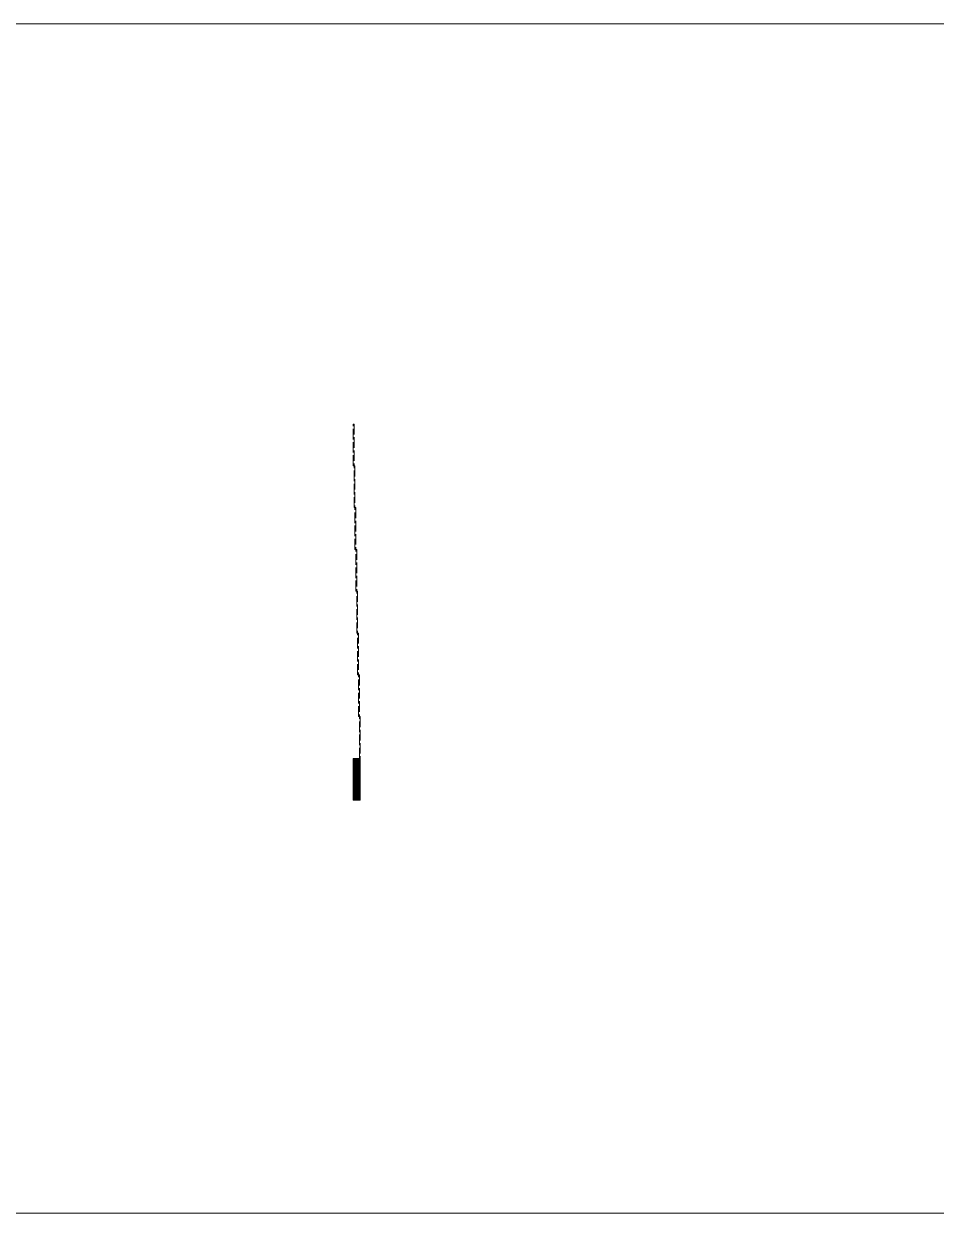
# Model space of a CAD drawing. Header units: millimetres. Extents: x 19901 to 56688, y 13732 to 29551.
# Drawn here: x 24405 to 25441, y 19548 to 20900 of the extents above; entities that cross this region are included whole.
import ezdxf

# ---------------------------------------------------------------- set-up
doc = ezdxf.new("R2010")
doc.units = ezdxf.units.MM
doc.linetypes.add('ACAD_ISO02W100', pattern=[15, 12, -3])
doc.layers.add('A-FURN', color=9, linetype='Continuous', lineweight=13)

msp = doc.modelspace()

# ---------------------------------------------------------------- linework, layer by layer
at = {"layer": 'A-FURN'}
msp.add_lwpolyline([(23218, 20899.5), (28252.1, 20899.5), (28252.1, 19547.9), (23218, 19547.9)], close=True, dxfattribs=at)
at = {"layer": 'A-FURN', "linetype": 'ACAD_ISO02W100'}
for points in [[(24778.7, 20397.2), (24778.7, 20444.7), (24779.7, 20444.7), (24779.7, 20397.2), (24778.7, 20397.2)], [(24779.7, 20349.7), (24779.7, 20397.2), (24780.7, 20397.2), (24780.7, 20349.7), (24779.7, 20349.7)], [(24780.7, 20302.2), (24780.7, 20349.7), (24781.7, 20349.7), (24781.7, 20302.2), (24780.7, 20302.2)], [(24781.7, 20254.7), (24781.7, 20302.2), (24782.7, 20302.2), (24782.7, 20254.7), (24781.7, 20254.7)], [(24782.7, 20207.2), (24782.7, 20254.7), (24783.7, 20254.7), (24783.7, 20207.2), (24782.7, 20207.2)], [(24783.7, 20159.7), (24783.7, 20207.2), (24784.7, 20207.2), (24784.7, 20159.7), (24783.7, 20159.7)], [(24784.7, 20112.2), (24784.7, 20159.7), (24785.7, 20159.7), (24785.7, 20112.2), (24784.7, 20112.2)], [(24785.7, 20064.7), (24785.7, 20112.2), (24786.7, 20112.2), (24786.7, 20064.7), (24785.7, 20064.7)]]:
    msp.add_lwpolyline(points, dxfattribs=at)
at = {"layer": 'A-FURN'}
for points in [[(24778.7, 20017.2), (24778.7, 20064.7), (24779.7, 20064.7), (24779.7, 20017.2), (24778.7, 20017.2)], [(24779.7, 20017.2), (24779.7, 20064.7), (24780.7, 20064.7), (24780.7, 20017.2), (24779.7, 20017.2)], [(24780.7, 20017.2), (24780.7, 20064.7), (24781.7, 20064.7), (24781.7, 20017.2), (24780.7, 20017.2)], [(24781.7, 20017.2), (24781.7, 20064.7), (24782.7, 20064.7), (24782.7, 20017.2), (24781.7, 20017.2)], [(24782.7, 20017.2), (24782.7, 20064.7), (24783.7, 20064.7), (24783.7, 20017.2), (24782.7, 20017.2)], [(24783.7, 20017.2), (24783.7, 20064.7), (24784.7, 20064.7), (24784.7, 20017.2), (24783.7, 20017.2)], [(24784.7, 20017.2), (24784.7, 20064.7), (24785.7, 20064.7), (24785.7, 20017.2), (24784.7, 20017.2)], [(24785.7, 20017.2), (24785.7, 20064.7), (24786.7, 20064.7), (24786.7, 20017.2), (24785.7, 20017.2)]]:
    msp.add_lwpolyline(points, dxfattribs=at)

doc.saveas('drawing.dxf')
